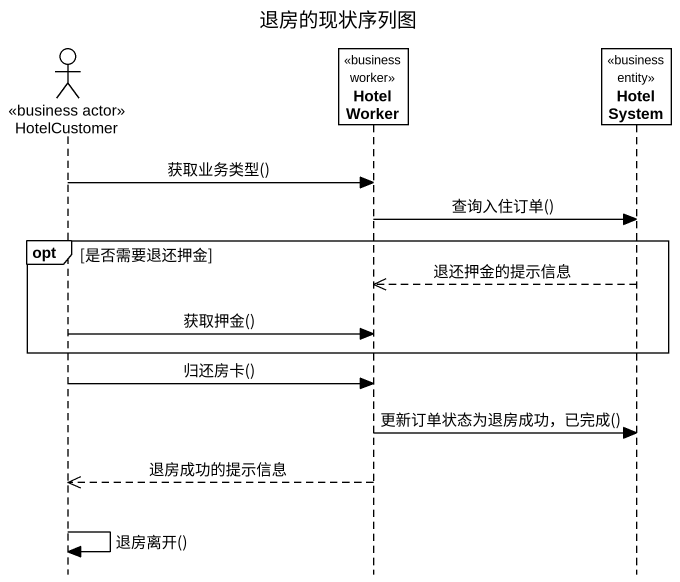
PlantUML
@startuml
title 退房的现状序列图
hide footbox
actor HotelCustomer <<business actor>>
participant HotelWorker <<business worker>>
participant HotelSystem <<business entity>>

HotelCustomer -> HotelWorker : 获取业务类型()
HotelWorker -> HotelSystem : 查询入住订单()
opt 是否需要退还押金
  HotelSystem -->> HotelWorker : 退还押金的提示信息
  HotelCustomer -> HotelWorker : 获取押金()
end
HotelCustomer -> HotelWorker : 归还房卡()
HotelWorker -> HotelSystem : 更新订单状态为退房成功，已完成()
HotelWorker -->> HotelCustomer : 退房成功的提示信息
HotelCustomer -> HotelCustomer : 退房离开()
@enduml
